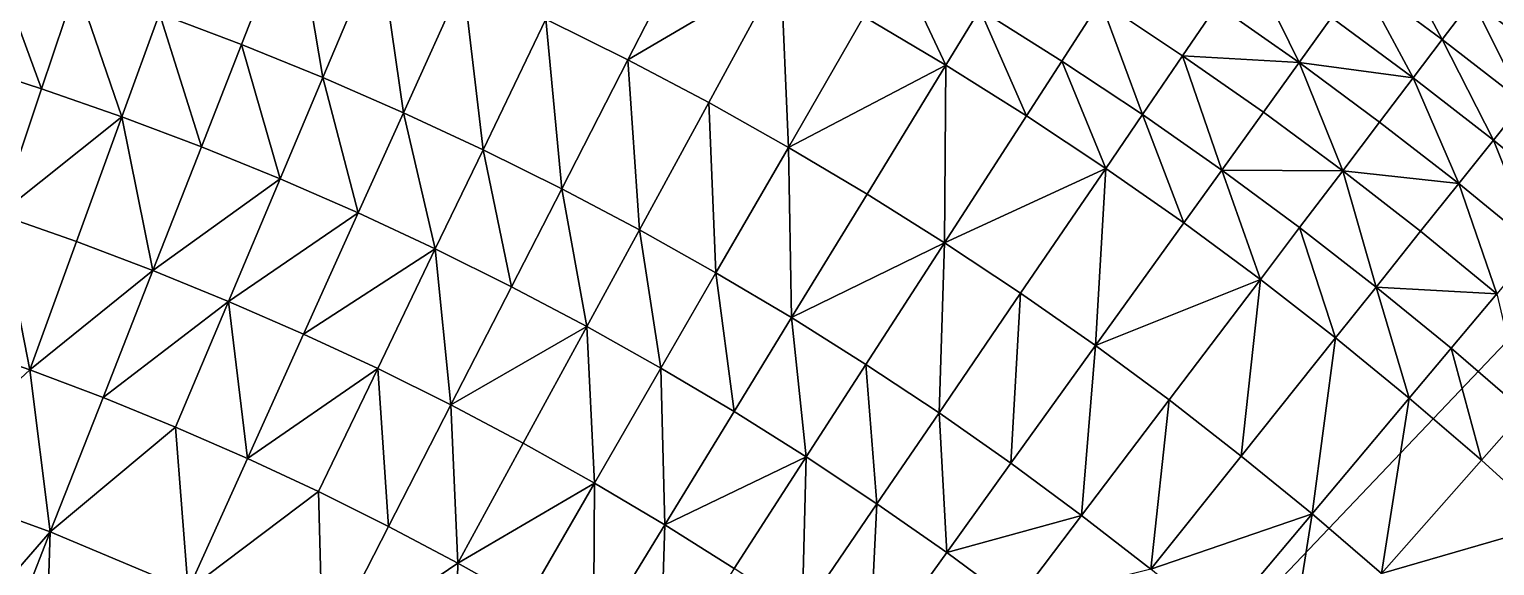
# Model space of a CAD drawing. Header units: millimetres. Extents: x -3250 to 5350, y -3250 to 3250.
# Drawn here: x 632 to 1495, y 1623 to 1939 of the extents above; entities that cross this region are included whole.
import ezdxf

# ---------------------------------------------------------------- set-up
doc = ezdxf.new("R2010")
doc.units = ezdxf.units.MM
doc.header["$MEASUREMENT"] = 0
doc.layers.add('MESH_3D', color=2, linetype='CONTINUOUS')

msp = doc.modelspace()

# ---------------------------------------------------------------- linework, layer by layer
at = {"layer": 'MESH_3D'}
for points in [[(2150.48, 2436.79, 32500), (-3128.53, 880.23, 32500), (-2326.57, -2269.27, 32500)], [(2150.48, 2436.79, 32500), (-2269.27, 2326.57, 32500), (-3128.53, 880.23, 32500)], [(2150.48, 2436.79, 32500), (-2326.57, -2269.27, 32500), (3105.61, 957.95, 32500)], [(788.65, 2009.45, -630.5), (757.49, 1930.05, -698.41), (709.14, 1948.34, -698.41)], [(788.65, 2009.45, -630.5), (805.37, 1910.57, -698.41), (757.49, 1930.05, -698.41)], [(788.65, 2009.45, -630.5), (838.5, 1989.16, -630.5), (805.37, 1910.57, -698.41)], [(1025.39, 2000.1, -547.31), (984.81, 1920.94, -630.5), (936.61, 1944.9, -630.5)], [(1025.39, 2000.1, -547.31), (1074.94, 1973.91, -547.31), (984.81, 1920.94, -630.5)], [(1432.64, 1992.68, -238.11), (1464.24, 1933.07, -303.82), (1415.6, 1968.97, -303.82)], [(1432.64, 1992.68, -238.11), (1481.87, 1956.34, -238.11), (1464.24, 1933.07, -303.82)], [(838.5, 1989.16, -630.5), (852.75, 1889.89, -698.41), (805.37, 1910.57, -698.41)], [(838.5, 1989.16, -630.5), (887.83, 1967.64, -630.5), (852.75, 1889.89, -698.41)], [(611.14, 1981.26, -698.41), (639.7, 1903.98, -744.25), (592.04, 1919.34, -744.25)], [(611.14, 1981.26, -698.41), (660.34, 1965.41, -698.41), (639.7, 1903.98, -744.25)], [(1142.97, 1979.68, -506.08), (1171.99, 1917.88, -547.31), (1123.81, 1946.5, -547.31)], [(1142.97, 1979.68, -506.08), (1191.97, 1950.57, -506.08), (1171.99, 1917.88, -547.31)], [(1350.07, 1980.19, -355.73), (1379.93, 1919.36, -406.77), (1331.65, 1953.17, -406.77)], [(1350.07, 1980.19, -355.73), (1399.02, 1945.91, -355.73), (1379.93, 1919.36, -406.77)], [(887.83, 1967.64, -630.5), (899.6, 1868.05, -698.41), (852.75, 1889.89, -698.41)], [(887.83, 1967.64, -630.5), (936.61, 1944.9, -630.5), (899.6, 1868.05, -698.41)], [(1074.94, 1973.91, -547.31), (1032.39, 1895.79, -630.5), (984.81, 1920.94, -630.5)], [(1074.94, 1973.91, -547.31), (1079.34, 1869.46, -630.5), (1032.39, 1895.79, -630.5)], [(1074.94, 1973.91, -547.31), (1123.81, 1946.5, -547.31), (1079.34, 1869.46, -630.5)], [(1415.6, 1968.97, -303.82), (1447.1, 1910.43, -355.73), (1399.02, 1945.91, -355.73)], [(1415.6, 1968.97, -303.82), (1464.24, 1933.07, -303.82), (1447.1, 1910.43, -355.73)], [(660.34, 1965.41, -698.41), (686.97, 1887.44, -744.25), (639.7, 1903.98, -744.25)], [(660.34, 1965.41, -698.41), (709.14, 1948.34, -698.41), (686.97, 1887.44, -744.25)], [(1191.97, 1950.57, -506.08), (1219.44, 1888.06, -547.31), (1171.99, 1917.88, -547.31)], [(1263.01, 1955.53, -455.71), (1240.23, 1920.25, -506.08), (1191.97, 1950.57, -506.08)], [(1191.97, 1950.57, -506.08), (1240.23, 1920.25, -506.08), (1219.44, 1888.06, -547.31)], [(1263.01, 1955.53, -455.71), (1287.72, 1888.73, -506.08), (1240.23, 1920.25, -506.08)], [(1263.01, 1955.53, -455.71), (1311.37, 1923.43, -455.71), (1287.72, 1888.73, -506.08)], [(1331.65, 1953.17, -406.77), (1311.37, 1923.43, -455.71), (1263.01, 1955.53, -455.71)], [(1331.65, 1953.17, -406.77), (1379.93, 1919.36, -406.77), (1311.37, 1923.43, -455.71)], [(1481.87, 1956.34, -238.11), (1511.98, 1895.97, -303.82), (1464.24, 1933.07, -303.82)], [(1481.87, 1956.34, -238.11), (1530.18, 1918.79, -238.11), (1511.98, 1895.97, -303.82)], [(1513.41, 1947.07, -205.25), (1530.18, 1918.79, -238.11), (1481.87, 1956.34, -238.11)], [(709.14, 1948.34, -698.41), (733.81, 1869.73, -744.25), (686.97, 1887.44, -744.25)], [(709.14, 1948.34, -698.41), (757.49, 1930.05, -698.41), (733.81, 1869.73, -744.25)], [(936.61, 1944.9, -630.5), (945.9, 1845.04, -698.41), (899.6, 1868.05, -698.41)], [(936.61, 1944.9, -630.5), (984.81, 1920.94, -630.5), (945.9, 1845.04, -698.41)], [(1123.81, 1946.5, -547.31), (1171.99, 1917.88, -547.31), (1079.34, 1869.46, -630.5)], [(1399.02, 1945.91, -355.73), (1447.1, 1910.43, -355.73), (1379.93, 1919.36, -406.77)], [(1464.24, 1933.07, -303.82), (1494.27, 1873.76, -355.73), (1447.1, 1910.43, -355.73)], [(1464.24, 1933.07, -303.82), (1511.98, 1895.97, -303.82), (1494.27, 1873.76, -355.73)], [(757.49, 1930.05, -698.41), (780.2, 1850.85, -744.25), (733.81, 1869.73, -744.25)], [(757.49, 1930.05, -698.41), (805.37, 1910.57, -698.41), (780.2, 1850.85, -744.25)], [(592.04, 1919.34, -744.25), (639.7, 1903.98, -744.25), (614.8, 1829.86, -794.3)], [(984.81, 1920.94, -630.5), (991.6, 1820.88, -698.41), (945.9, 1845.04, -698.41)], [(984.81, 1920.94, -630.5), (1032.39, 1895.79, -630.5), (991.6, 1820.88, -698.41)], [(1171.99, 1917.88, -547.31), (1125.61, 1841.97, -630.5), (1079.34, 1869.46, -630.5)], [(1171.99, 1917.88, -547.31), (1171.18, 1813.34, -630.5), (1125.61, 1841.97, -630.5)], [(1171.99, 1917.88, -547.31), (1219.44, 1888.06, -547.31), (1171.18, 1813.34, -630.5)], [(1240.23, 1920.25, -506.08), (1266.13, 1857.07, -547.31), (1219.44, 1888.06, -547.31)], [(1240.23, 1920.25, -506.08), (1287.72, 1888.73, -506.08), (1266.13, 1857.07, -547.31)], [(1311.37, 1923.43, -455.71), (1334.4, 1856.04, -506.08), (1287.72, 1888.73, -506.08)], [(1311.37, 1923.43, -455.71), (1358.92, 1890.14, -455.71), (1334.4, 1856.04, -506.08)], [(1379.93, 1919.36, -406.77), (1358.92, 1890.14, -455.71), (1311.37, 1923.43, -455.71)], [(1379.93, 1919.36, -406.77), (1405.62, 1855.68, -455.71), (1358.92, 1890.14, -455.71)], [(1379.93, 1919.36, -406.77), (1427.35, 1884.36, -406.77), (1405.62, 1855.68, -455.71)], [(1447.1, 1910.43, -355.73), (1427.35, 1884.36, -406.77), (1379.93, 1919.36, -406.77)], [(805.37, 1910.57, -698.41), (826.1, 1830.82, -744.25), (780.2, 1850.85, -744.25)], [(805.37, 1910.57, -698.41), (852.75, 1889.89, -698.41), (826.1, 1830.82, -744.25)], [(1447.1, 1910.43, -355.73), (1473.88, 1848.19, -406.77), (1427.35, 1884.36, -406.77)], [(1447.1, 1910.43, -355.73), (1494.27, 1873.76, -355.73), (1473.88, 1848.19, -406.77)], [(639.7, 1903.98, -744.25), (686.97, 1887.44, -744.25), (614.8, 1829.86, -794.3)], [(852.75, 1889.89, -698.41), (871.49, 1809.66, -744.25), (826.1, 1830.82, -744.25)], [(852.75, 1889.89, -698.41), (899.6, 1868.05, -698.41), (871.49, 1809.66, -744.25)], [(1032.39, 1895.79, -630.5), (1036.69, 1795.6, -698.41), (991.6, 1820.88, -698.41)], [(1032.39, 1895.79, -630.5), (1079.34, 1869.46, -630.5), (1036.69, 1795.6, -698.41)], [(1358.92, 1890.14, -455.71), (1405.62, 1855.68, -455.71), (1334.4, 1856.04, -506.08)], [(1511.98, 1895.97, -303.82), (1540.52, 1835.92, -355.73), (1494.27, 1873.76, -355.73)], [(686.97, 1887.44, -744.25), (660.23, 1813.96, -794.3), (614.8, 1829.86, -794.3)], [(686.97, 1887.44, -744.25), (705.25, 1796.94, -794.3), (660.23, 1813.96, -794.3)], [(686.97, 1887.44, -744.25), (733.81, 1869.73, -744.25), (705.25, 1796.94, -794.3)], [(1219.44, 1888.06, -547.31), (1266.13, 1857.07, -547.31), (1171.18, 1813.34, -630.5)], [(1287.72, 1888.73, -506.08), (1312.04, 1824.93, -547.31), (1266.13, 1857.07, -547.31)], [(1287.72, 1888.73, -506.08), (1334.4, 1856.04, -506.08), (1312.04, 1824.93, -547.31)], [(1427.35, 1884.36, -406.77), (1473.88, 1848.19, -406.77), (1405.62, 1855.68, -455.71)], [(1494.27, 1873.76, -355.73), (1519.5, 1810.87, -406.77), (1473.88, 1848.19, -406.77)], [(1494.27, 1873.76, -355.73), (1540.52, 1835.92, -355.73), (1519.5, 1810.87, -406.77)], [(733.81, 1869.73, -744.25), (780.2, 1850.85, -744.25), (705.25, 1796.94, -794.3)], [(899.6, 1868.05, -698.41), (916.33, 1787.37, -744.25), (871.49, 1809.66, -744.25)], [(899.6, 1868.05, -698.41), (945.9, 1845.04, -698.41), (916.33, 1787.37, -744.25)], [(1079.34, 1869.46, -630.5), (1081.13, 1769.19, -698.41), (1036.69, 1795.6, -698.41)], [(1079.34, 1869.46, -630.5), (1125.61, 1841.97, -630.5), (1081.13, 1769.19, -698.41)], [(1266.13, 1857.07, -547.31), (1216.02, 1783.58, -630.5), (1171.18, 1813.34, -630.5)], [(1266.13, 1857.07, -547.31), (1260.11, 1752.71, -630.5), (1216.02, 1783.58, -630.5)], [(1266.13, 1857.07, -547.31), (1312.04, 1824.93, -547.31), (1260.11, 1752.71, -630.5)], [(1334.4, 1856.04, -506.08), (1357.13, 1791.65, -547.31), (1312.04, 1824.93, -547.31)], [(1334.4, 1856.04, -506.08), (1380.26, 1822.2, -506.08), (1357.13, 1791.65, -547.31)], [(1405.62, 1855.68, -455.71), (1380.26, 1822.2, -506.08), (1334.4, 1856.04, -506.08)], [(1405.62, 1855.68, -455.71), (1425.26, 1787.22, -506.08), (1380.26, 1822.2, -506.08)], [(1405.62, 1855.68, -455.71), (1451.45, 1820.06, -455.71), (1425.26, 1787.22, -506.08)], [(1473.88, 1848.19, -406.77), (1451.45, 1820.06, -455.71), (1405.62, 1855.68, -455.71)], [(780.2, 1850.85, -744.25), (749.83, 1778.8, -794.3), (705.25, 1796.94, -794.3)], [(780.2, 1850.85, -744.25), (826.1, 1830.82, -744.25), (749.83, 1778.8, -794.3)], [(1473.88, 1848.19, -406.77), (1496.37, 1783.31, -455.71), (1451.45, 1820.06, -455.71)], [(1473.88, 1848.19, -406.77), (1519.5, 1810.87, -406.77), (1496.37, 1783.31, -455.71)], [(945.9, 1845.04, -698.41), (960.61, 1763.97, -744.25), (916.33, 1787.37, -744.25)], [(945.9, 1845.04, -698.41), (991.6, 1820.88, -698.41), (960.61, 1763.97, -744.25)], [(1125.61, 1841.97, -630.5), (1171.18, 1813.34, -630.5), (1081.13, 1769.19, -698.41)], [(614.8, 1829.86, -794.3), (632.74, 1738.43, -840.76), (589.2, 1753.67, -840.76)], [(614.8, 1829.86, -794.3), (660.23, 1813.96, -794.3), (632.74, 1738.43, -840.76)], [(826.1, 1830.82, -744.25), (793.94, 1759.55, -794.3), (749.83, 1778.8, -794.3)], [(826.1, 1830.82, -744.25), (871.49, 1809.66, -744.25), (793.94, 1759.55, -794.3)], [(991.6, 1820.88, -698.41), (1004.29, 1739.47, -744.25), (960.61, 1763.97, -744.25)], [(991.6, 1820.88, -698.41), (1036.69, 1795.6, -698.41), (1004.29, 1739.47, -744.25)], [(1312.04, 1824.93, -547.31), (1357.13, 1791.65, -547.31), (1260.11, 1752.71, -630.5)], [(1380.26, 1822.2, -506.08), (1401.37, 1757.26, -547.31), (1357.13, 1791.65, -547.31)], [(1380.26, 1822.2, -506.08), (1425.26, 1787.22, -506.08), (1401.37, 1757.26, -547.31)], [(1451.45, 1820.06, -455.71), (1496.37, 1783.31, -455.71), (1425.26, 1787.22, -506.08)], [(660.23, 1813.96, -794.3), (705.25, 1796.94, -794.3), (632.74, 1738.43, -840.76)], [(1171.18, 1813.34, -630.5), (1124.9, 1741.69, -698.41), (1081.13, 1769.19, -698.41)], [(1171.18, 1813.34, -630.5), (1167.97, 1713.1, -698.41), (1124.9, 1741.69, -698.41)], [(1171.18, 1813.34, -630.5), (1216.02, 1783.58, -630.5), (1167.97, 1713.1, -698.41)], [(871.49, 1809.66, -744.25), (837.56, 1739.21, -794.3), (793.94, 1759.55, -794.3)], [(871.49, 1809.66, -744.25), (880.66, 1717.79, -794.3), (837.56, 1739.21, -794.3)], [(871.49, 1809.66, -744.25), (916.33, 1787.37, -744.25), (880.66, 1717.79, -794.3)], [(705.25, 1796.94, -794.3), (675.88, 1722.12, -840.76), (632.74, 1738.43, -840.76)], [(705.25, 1796.94, -794.3), (749.83, 1778.8, -794.3), (675.88, 1722.12, -840.76)], [(1036.69, 1795.6, -698.41), (1047.34, 1713.9, -744.25), (1004.29, 1739.47, -744.25)], [(1036.69, 1795.6, -698.41), (1081.13, 1769.19, -698.41), (1047.34, 1713.9, -744.25)], [(916.33, 1787.37, -744.25), (960.61, 1763.97, -744.25), (880.66, 1717.79, -794.3)], [(1357.13, 1791.65, -547.31), (1303.42, 1720.75, -630.5), (1260.11, 1752.71, -630.5)], [(1357.13, 1791.65, -547.31), (1345.91, 1687.72, -630.5), (1303.42, 1720.75, -630.5)], [(1357.13, 1791.65, -547.31), (1401.37, 1757.26, -547.31), (1345.91, 1687.72, -630.5)], [(1425.26, 1787.22, -506.08), (1444.74, 1721.78, -547.31), (1401.37, 1757.26, -547.31)], [(1425.26, 1787.22, -506.08), (1469.38, 1751.13, -506.08), (1444.74, 1721.78, -547.31)], [(1496.37, 1783.31, -455.71), (1469.38, 1751.13, -506.08), (1425.26, 1787.22, -506.08)], [(749.83, 1778.8, -794.3), (718.6, 1704.73, -840.76), (675.88, 1722.12, -840.76)], [(749.83, 1778.8, -794.3), (760.88, 1686.29, -840.76), (718.6, 1704.73, -840.76)], [(749.83, 1778.8, -794.3), (793.94, 1759.55, -794.3), (760.88, 1686.29, -840.76)], [(1216.02, 1783.58, -630.5), (1210.32, 1683.45, -698.41), (1167.97, 1713.1, -698.41)], [(1216.02, 1783.58, -630.5), (1260.11, 1752.71, -630.5), (1210.32, 1683.45, -698.41)], [(1496.37, 1783.31, -455.71), (1512.58, 1713.96, -506.08), (1469.38, 1751.13, -506.08)], [(1081.13, 1769.19, -698.41), (1089.74, 1687.25, -744.25), (1047.34, 1713.9, -744.25)], [(1081.13, 1769.19, -698.41), (1124.9, 1741.69, -698.41), (1089.74, 1687.25, -744.25)], [(960.61, 1763.97, -744.25), (923.21, 1695.3, -794.3), (880.66, 1717.79, -794.3)], [(960.61, 1763.97, -744.25), (965.19, 1671.76, -794.3), (923.21, 1695.3, -794.3)], [(960.61, 1763.97, -744.25), (1004.29, 1739.47, -744.25), (965.19, 1671.76, -794.3)], [(562.15, 1673.17, -885.22), (589.2, 1753.67, -840.76), (632.74, 1738.43, -840.76)], [(793.94, 1759.55, -794.3), (837.56, 1739.21, -794.3), (760.88, 1686.29, -840.76)], [(1260.11, 1752.71, -630.5), (1251.91, 1652.75, -698.41), (1210.32, 1683.45, -698.41)], [(1260.11, 1752.71, -630.5), (1303.42, 1720.75, -630.5), (1251.91, 1652.75, -698.41)], [(1401.37, 1757.26, -547.31), (1387.57, 1653.64, -630.5), (1345.91, 1687.72, -630.5)], [(1401.37, 1757.26, -547.31), (1444.74, 1721.78, -547.31), (1387.57, 1653.64, -630.5)], [(1469.38, 1751.13, -506.08), (1487.22, 1685.23, -547.31), (1444.74, 1721.78, -547.31)], [(1469.38, 1751.13, -506.08), (1512.58, 1713.96, -506.08), (1487.22, 1685.23, -547.31)], [(562.15, 1673.17, -885.22), (632.74, 1738.43, -840.76), (644.86, 1643.07, -885.22)], [(644.86, 1643.07, -885.22), (632.74, 1738.43, -840.76), (675.88, 1722.12, -840.76)], [(837.56, 1739.21, -794.3), (802.68, 1666.79, -840.76), (760.88, 1686.29, -840.76)], [(837.56, 1739.21, -794.3), (843.99, 1646.26, -840.76), (802.68, 1666.79, -840.76)], [(837.56, 1739.21, -794.3), (880.66, 1717.79, -794.3), (843.99, 1646.26, -840.76)], [(1004.29, 1739.47, -744.25), (1006.57, 1647.17, -794.3), (965.19, 1671.76, -794.3)], [(1004.29, 1739.47, -744.25), (1047.34, 1713.9, -744.25), (1006.57, 1647.17, -794.3)], [(1124.9, 1741.69, -698.41), (1131.47, 1659.56, -744.25), (1089.74, 1687.25, -744.25)], [(1124.9, 1741.69, -698.41), (1167.97, 1713.1, -698.41), (1131.47, 1659.56, -744.25)], [(644.86, 1643.07, -885.22), (675.88, 1722.12, -840.76), (718.6, 1704.73, -840.76)], [(880.66, 1717.79, -794.3), (884.77, 1624.71, -840.76), (843.99, 1646.26, -840.76)], [(880.66, 1717.79, -794.3), (923.21, 1695.3, -794.3), (884.77, 1624.71, -840.76)], [(1303.42, 1720.75, -630.5), (1292.73, 1621.03, -698.41), (1251.91, 1652.75, -698.41)], [(1303.42, 1720.75, -630.5), (1345.91, 1687.72, -630.5), (1292.73, 1621.03, -698.41)], [(1444.74, 1721.78, -547.31), (1428.36, 1618.53, -630.5), (1387.57, 1653.64, -630.5)], [(1444.74, 1721.78, -547.31), (1487.22, 1685.23, -547.31), (1428.36, 1618.53, -630.5)], [(1047.34, 1713.9, -744.25), (1089.74, 1687.25, -744.25), (1006.57, 1647.17, -794.3)], [(1167.97, 1713.1, -698.41), (1172.49, 1630.84, -744.25), (1131.47, 1659.56, -744.25)], [(1167.97, 1713.1, -698.41), (1210.32, 1683.45, -698.41), (1172.49, 1630.84, -744.25)], [(1512.58, 1713.96, -506.08), (1528.77, 1647.63, -547.31), (1487.22, 1685.23, -547.31)], [(644.86, 1643.07, -885.22), (718.6, 1704.73, -840.76), (725.96, 1608.88, -885.22)], [(725.96, 1608.88, -885.22), (718.6, 1704.73, -840.76), (760.88, 1686.29, -840.76)], [(923.21, 1695.3, -794.3), (965.19, 1671.76, -794.3), (884.77, 1624.71, -840.76)], [(725.96, 1608.88, -885.22), (760.88, 1686.29, -840.76), (802.68, 1666.79, -840.76)], [(1089.74, 1687.25, -744.25), (1047.32, 1621.57, -794.3), (1006.57, 1647.17, -794.3)], [(1089.74, 1687.25, -744.25), (1087.42, 1594.95, -794.3), (1047.32, 1621.57, -794.3)], [(1089.74, 1687.25, -744.25), (1131.47, 1659.56, -744.25), (1087.42, 1594.95, -794.3)], [(1210.32, 1683.45, -698.41), (1251.91, 1652.75, -698.41), (1172.49, 1630.84, -744.25)], [(1345.91, 1687.72, -630.5), (1387.57, 1653.64, -630.5), (1292.73, 1621.03, -698.41)], [(1487.22, 1685.23, -547.31), (1528.77, 1647.63, -547.31), (1428.36, 1618.53, -630.5)], [(562.15, 1673.17, -885.22), (644.86, 1643.07, -885.22), (564.33, 1550.49, -939.08)], [(725.96, 1608.88, -885.22), (802.68, 1666.79, -840.76), (805.25, 1570.7, -885.22)], [(805.25, 1570.7, -885.22), (802.68, 1666.79, -840.76), (843.99, 1646.26, -840.76)], [(965.19, 1671.76, -794.3), (925, 1602.15, -840.76), (884.77, 1624.71, -840.76)], [(965.19, 1671.76, -794.3), (964.66, 1578.59, -840.76), (925, 1602.15, -840.76)], [(965.19, 1671.76, -794.3), (1006.57, 1647.17, -794.3), (964.66, 1578.59, -840.76)], [(1131.47, 1659.56, -744.25), (1126.85, 1567.35, -794.3), (1087.42, 1594.95, -794.3)], [(1131.47, 1659.56, -744.25), (1172.49, 1630.84, -744.25), (1126.85, 1567.35, -794.3)], [(1251.91, 1652.75, -698.41), (1212.78, 1601.1, -744.25), (1172.49, 1630.84, -744.25)], [(1251.91, 1652.75, -698.41), (1292.73, 1621.03, -698.41), (1212.78, 1601.1, -744.25)], [(1387.57, 1653.64, -630.5), (1332.74, 1588.3, -698.41), (1292.73, 1621.03, -698.41)], [(1387.57, 1653.64, -630.5), (1371.92, 1554.58, -698.41), (1332.74, 1588.3, -698.41)], [(1387.57, 1653.64, -630.5), (1428.36, 1618.53, -630.5), (1371.92, 1554.58, -698.41)], [(1528.77, 1647.63, -547.31), (1468.27, 1582.42, -630.5), (1428.36, 1618.53, -630.5)], [(1528.77, 1647.63, -547.31), (1507.26, 1545.32, -630.5), (1468.27, 1582.42, -630.5)], [(644.86, 1643.07, -885.22), (602.81, 1535.94, -939.08), (564.33, 1550.49, -939.08)], [(644.86, 1643.07, -885.22), (640.92, 1520.44, -939.08), (602.81, 1535.94, -939.08)], [(644.86, 1643.07, -885.22), (725.96, 1608.88, -885.22), (640.92, 1520.44, -939.08)], [(805.25, 1570.7, -885.22), (843.99, 1646.26, -840.76), (884.77, 1624.71, -840.76)], [(1006.57, 1647.17, -794.3), (1003.71, 1554.05, -840.76), (964.66, 1578.59, -840.76)], [(1006.57, 1647.17, -794.3), (1047.32, 1621.57, -794.3), (1003.71, 1554.05, -840.76)], [(1172.49, 1630.84, -744.25), (1212.78, 1601.1, -744.25), (1126.85, 1567.35, -794.3)], [(805.25, 1570.7, -885.22), (884.77, 1624.71, -840.76), (882.54, 1528.61, -885.22)], [(882.54, 1528.61, -885.22), (884.77, 1624.71, -840.76), (925, 1602.15, -840.76)]]:
    msp.add_3dface(points, dxfattribs=at)

doc.saveas('drawing.dxf')
